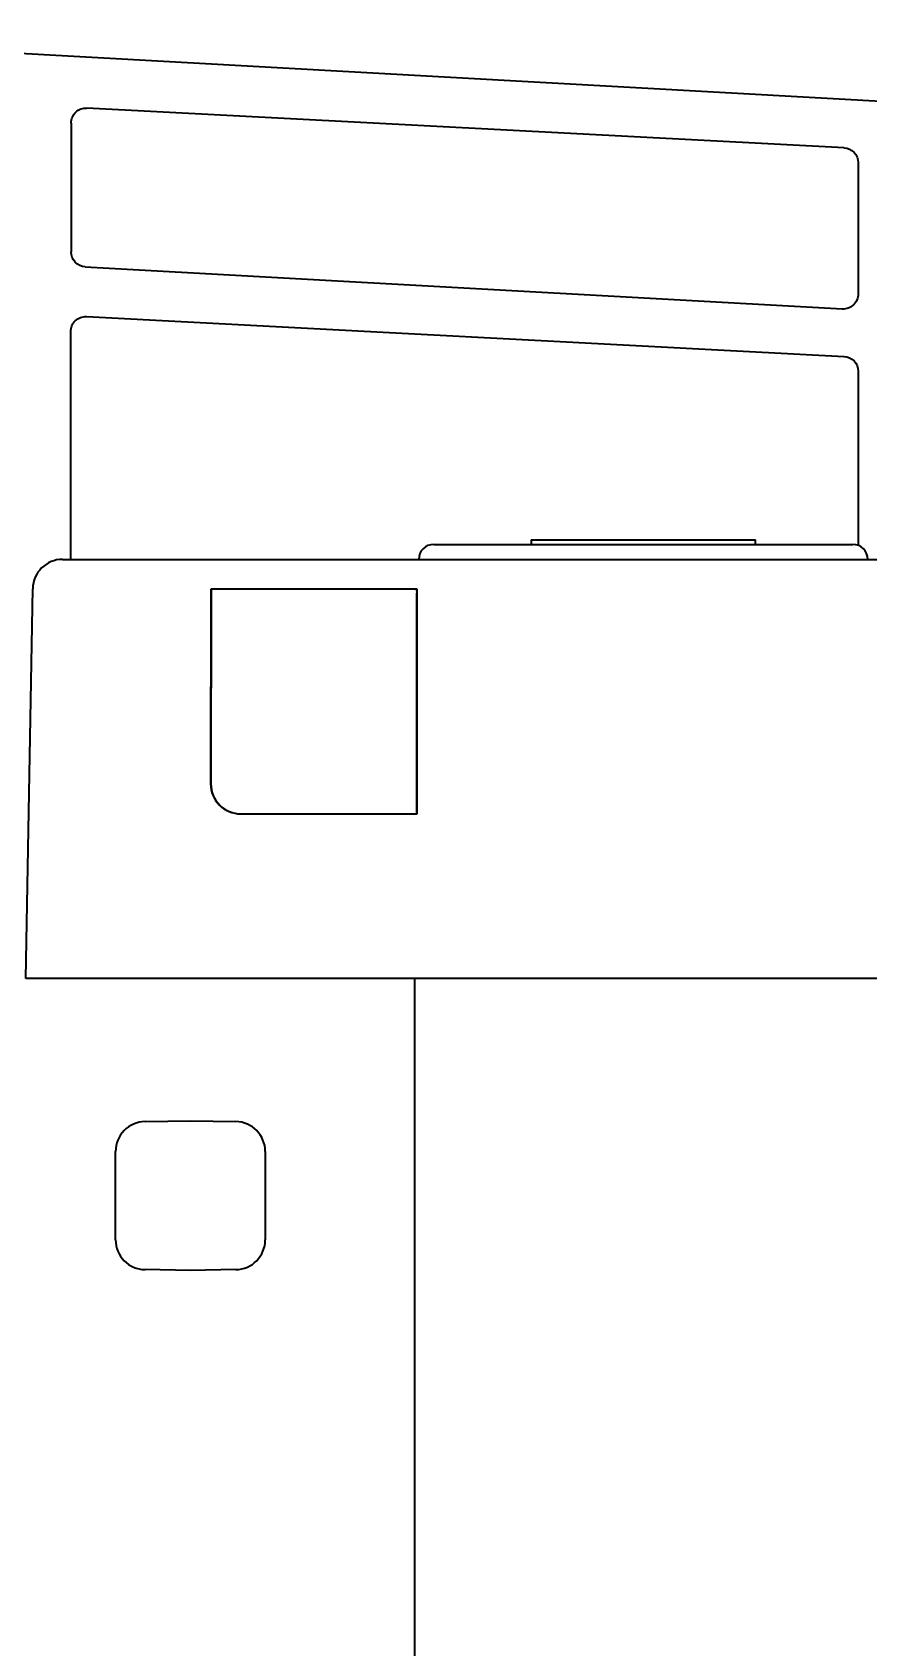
# Model space of a CAD drawing. Extents: x 5809 to 10669, y -850 to 3566.
# Drawn here: x 8441.4 to 8497.3, y 3341.8 to 3449.7 of the extents above; entities that cross this region are included whole.
import ezdxf

# ---------------------------------------------------------------- set-up
doc = ezdxf.new("R2010")
doc.units = 0
doc.header["$LTSCALE"] = 5
doc.layers.add('1', color=7, linetype='CONTINUOUS', true_color=0xffffff)

msp = doc.modelspace()

# ---------------------------------------------------------------- linework, layer by layer
at = {"layer": '1', "color": 7, "linetype": 'Continuous', "lineweight": 35}
for p, q in [((8415.47, 3449.74), (8699.86, 3433.89)), ((8495.63, 3442.02), (8445.05, 3444.68)), ((8444, 3443.68), (8444, 3435.07)), ((8496.57, 3441.11), (8496.57, 3432.17)), ((8444.94, 3434.08), (8495.52, 3431.26)), ((8445.02, 3430.75), (8495.63, 3428.09)), ((8443.97, 3414.53), (8443.97, 3429.74)), ((8496.57, 3427.09), (8496.57, 3415.46)), ((8468.22, 3415.53), (8496.22, 3415.53)), ((8474.72, 3415.83), (8474.72, 3415.53)), ((8474.72, 3415.83), (8489.72, 3415.83)), ((8489.72, 3415.53), (8489.72, 3415.83)), ((8443.43, 3414.53), (8685.52, 3414.53)), ((8440.97, 3386.53), (8441.43, 3412.56)), ((8453.33, 3412.53), (8453.32, 3399.53)), ((8467.11, 3412.53), (8453.33, 3412.53)), ((8453.35, 3412.28), (8453.34, 3399.53)), ((8467.1, 3397.53), (8467.1, 3412.28)), ((8467.11, 3397.53), (8467.11, 3412.53)), ((8453.32, 3399.53), (8453.34, 3399.53)), ((8455.32, 3397.53), (8467.11, 3397.53)), ((8442.97, 3386.53), (8440.97, 3386.53)), ((8685.97, 3386.53), (8442.97, 3386.53)), ((8466.97, 3384.81), (8466.97, 3386.53)), ((8466.97, 3382.55), (8466.97, 3384.81)), ((8466.97, 3379.62), (8466.97, 3382.55)), ((8466.97, 3364.54), (8466.97, 3379.62)), ((8448.94, 3376.97), (8451.97, 3377.03)), ((8451.97, 3377.03), (8455.01, 3376.97)), ((8446.97, 3369.08), (8446.97, 3374.97)), ((8456.97, 3374.97), (8456.97, 3369.08)), ((8451.97, 3367.03), (8448.94, 3367.08)), ((8455.01, 3367.08), (8451.97, 3367.03)), ((8466.97, 3361.59), (8466.97, 3364.54)), ((8466.97, 3359.82), (8466.97, 3361.59)), ((8466.97, 3356.86), (8466.97, 3359.82)), ((8466.97, 3091.24), (8466.97, 3356.86))]:
    msp.add_line(p, q, dxfattribs=at)
for centre, radius, start, end in [((8468.22, 3414.53), 1, 90, 180), ((8496.22, 3414.53), 1, 0, 90), ((8443.43, 3412.53), 2, 90, 179), ((8448.97, 3374.97), 2, 91, 180), ((8454.97, 3374.97), 2, 0, 89), ((8448.97, 3369.08), 2, 180, 269), ((8454.97, 3369.08), 2, 271, 0)]:
    msp.add_arc(centre, radius, start, end, dxfattribs=at)
at = {"layer": '1', "color": 7, "linetype": 'Continuous', "lineweight": 35, "extrusion": (0, 0, -1)}
for centre, major_axis, ratio, start_param, end_param in [((8445, 3443.68), (0.829, 0.56), 0.999069, 3.735813, 5.359692), ((8495.57, 3441.03), (0.936, 0.353), 0.999269, -1.156253, 0.360538), ((8445, 3435.07), (-0.821, 0.571), 0.999112, 4.158901, 5.674785), ((8495.57, 3432.25), (-0.936, 0.353), 0.999269, 2.781055, 4.405856), ((8444.97, 3429.75), (0.06, 1), 0.995861, 4.647091, 6.27097), ((8495.57, 3427.09), (0.337, 0.946), 0.995571, -0.289849, 1.226942)]:
    msp.add_ellipse(centre, major_axis=major_axis, ratio=ratio, start_param=start_param, end_param=end_param, dxfattribs=at)
at = {"layer": '1', "color": 7, "linetype": 'Continuous', "lineweight": 35}
for centre, major_axis, ratio, start_param, end_param in [((8453.36, 3412.28), (0, 0.25), 0.034921, 0, 1.553343), ((8467.1, 3412.28), (0, 0.25), 0.017455, -1.553343, 0), ((8455.32, 3399.53), (1.91, 0.6), 0.998143, 2.83592, 4.406717), ((8455.34, 3399.53), (1.85, 0.77), 0.999139, 2.748741, 4.319538)]:
    msp.add_ellipse(centre, major_axis=major_axis, ratio=ratio, start_param=start_param, end_param=end_param, dxfattribs=at)

doc.saveas('drawing.dxf')
